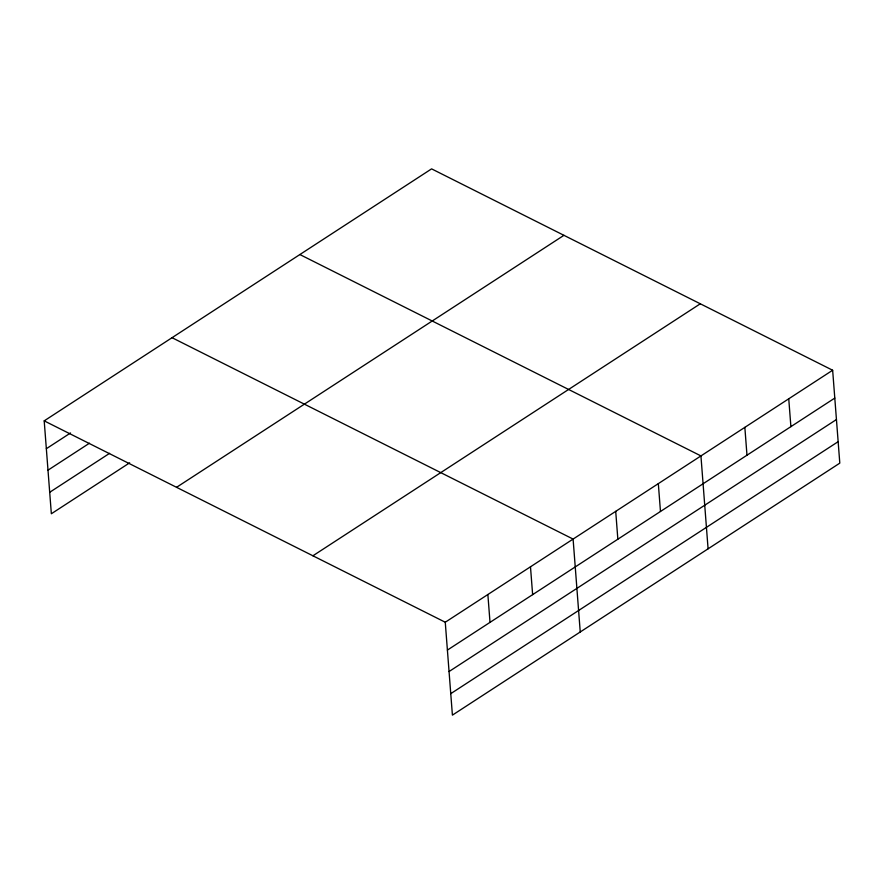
<?xml version="1.0" encoding="UTF-8"?>
<svg xmlns="http://www.w3.org/2000/svg" width="884" height="884" viewBox="0 0 884 884"><rect width="100%" height="100%" fill="white"/><g stroke="black" fill="none" stroke-linecap="round" stroke-linejoin="round"><path stroke-width="1.33" d="M44.2 420.861L431.591 168.866L832.651 370.241L839.8 463.139L452.409 715.134L445.26 622.237L44.2 420.861L51.349 513.759L129.661 462.818M46.344 448.707L70.532 432.972M47.99 470.178L89.461 443.204M49.692 492.3L109.583 453.337M176.546 487.316L563.937 235.321M312.914 555.782L700.305 303.787M445.26 622.237L832.651 370.241M447.403 650.083L834.794 398.087M449.05 671.542L836.441 419.546M450.752 693.664L838.154 441.668M299.875 254.548L700.935 455.912L708.084 548.82M172.037 337.699L573.097 539.074L580.247 631.972M788.749 398.794L790.893 426.641M744.847 427.359L746.98 455.205M658.326 483.636L660.47 511.482M615.717 511.35L617.85 539.196M530.488 566.799L532.632 594.645M487.869 594.512L490.012 622.358"/></g></svg>
